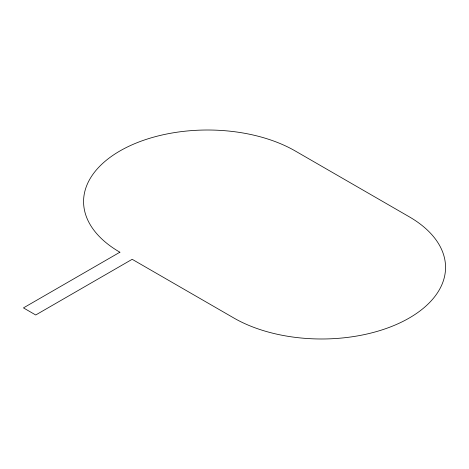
<?xml version="1.0" encoding="UTF-8"?>
<svg xmlns="http://www.w3.org/2000/svg" width="469" height="469" viewBox="0 0 469 469"><rect width="100%" height="100%" fill="white"/><g stroke="black" fill="none" stroke-linecap="round" stroke-linejoin="round"><path stroke-width="0.7" d="M119.894 252.216L23.45 307.899L35.726 314.986L132.17 259.304L233.879 318.023A123.998 71.587 0 0 0 409.232 318.023A123.998 71.587 0 0 0 409.232 216.784L295.253 150.977A123.998 71.587 0 0 0 119.894 150.977A123.998 71.587 0 0 0 119.894 252.216"/></g></svg>
